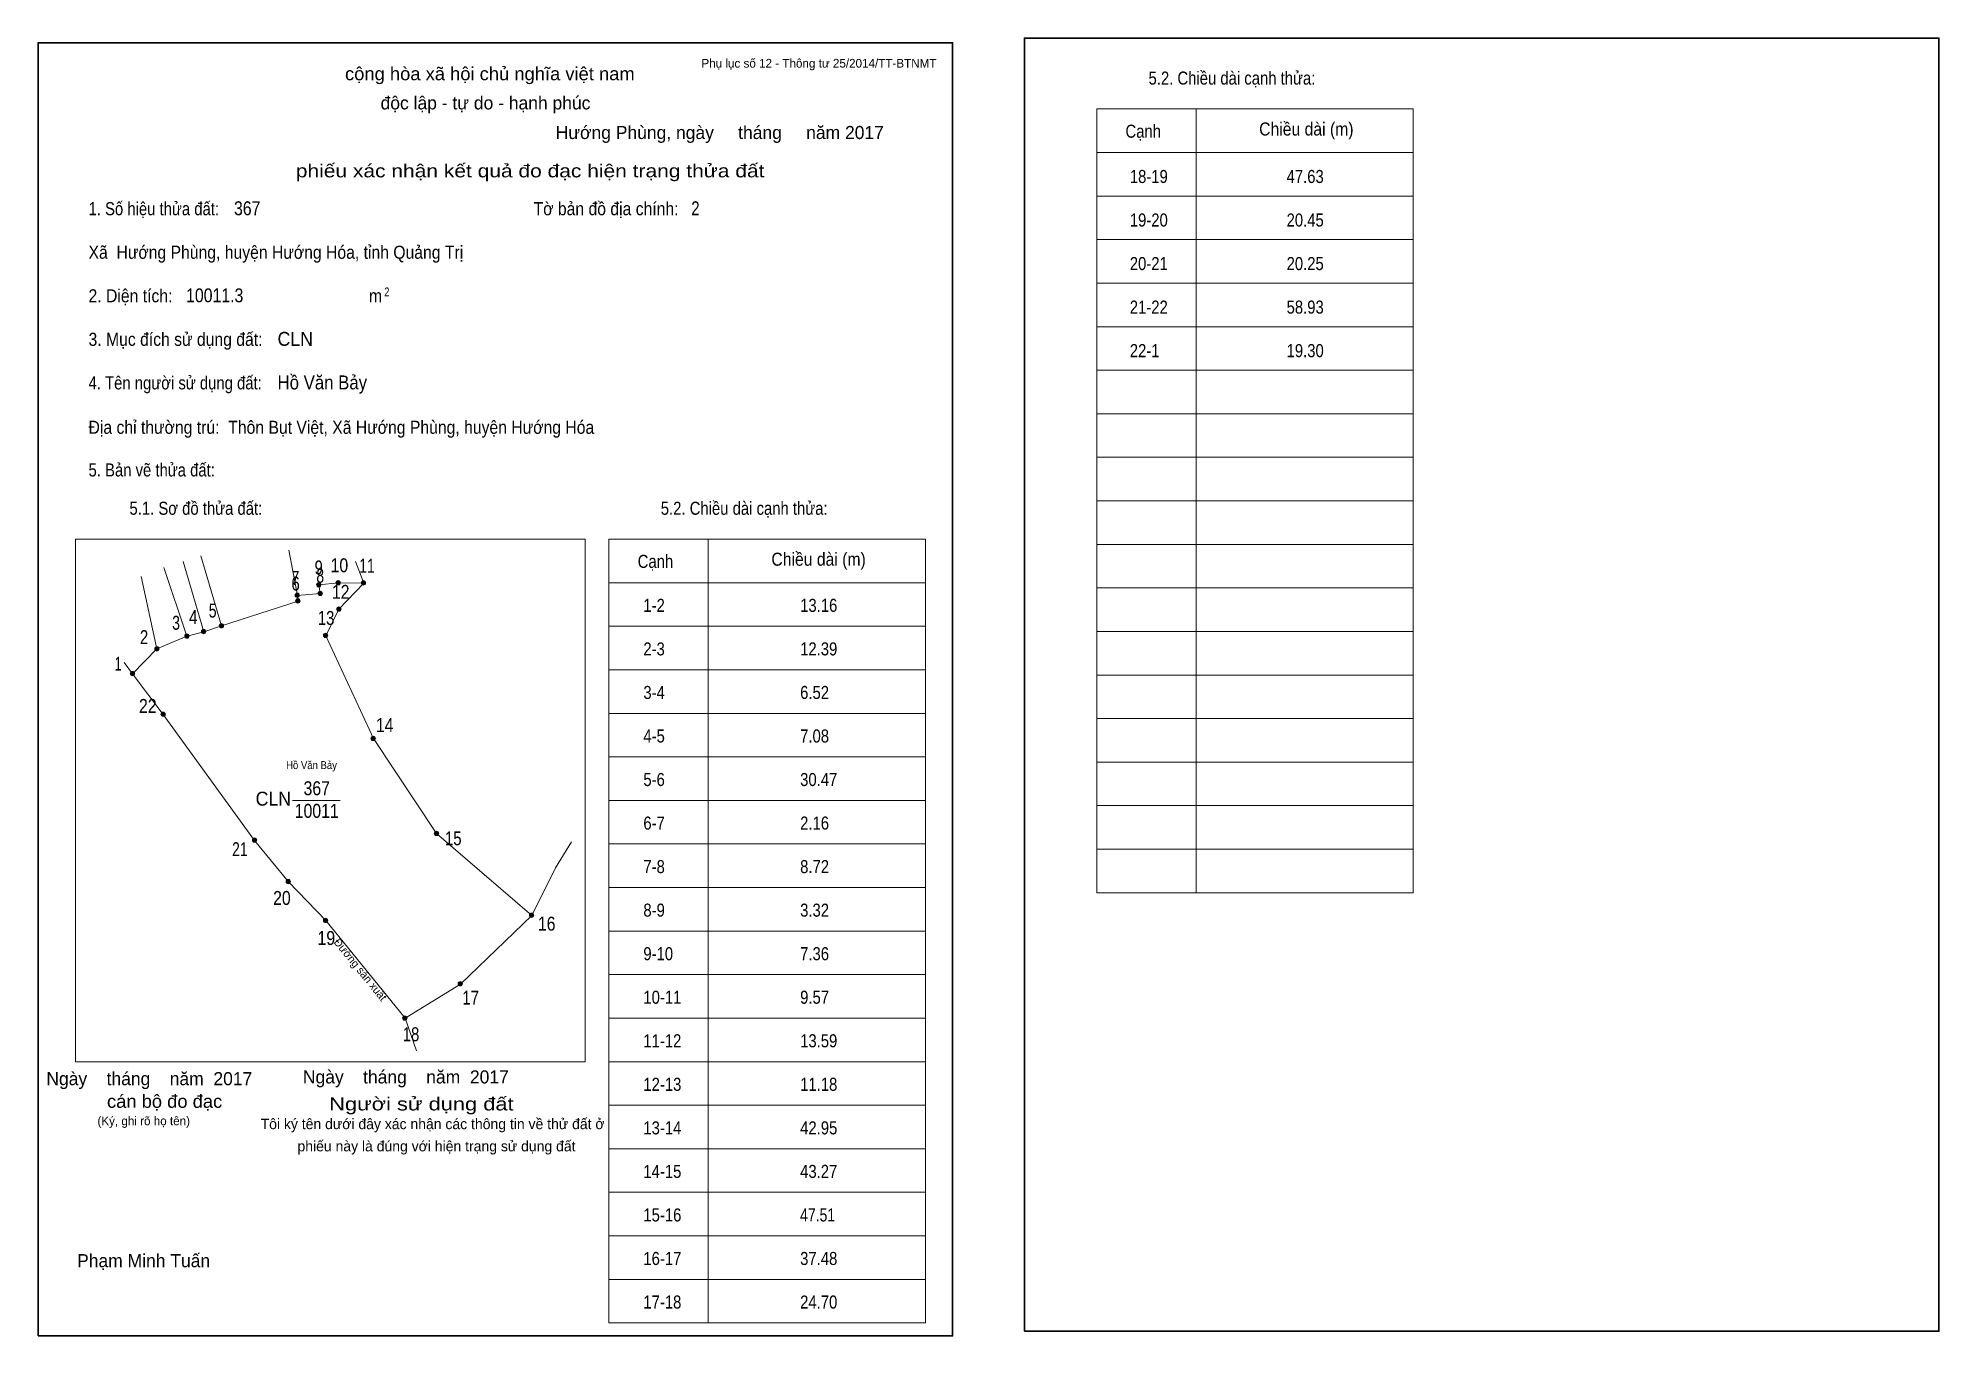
# Model space of a CAD drawing. Header units: centimetres. Extents: x 0 to 43.6, y 0 to 29.8.
import ezdxf
from ezdxf.enums import TextEntityAlignment as Align

# ---------------------------------------------------------------- set-up
doc = ezdxf.new("R2010")
doc.units = ezdxf.units.CM
doc.header["$LTSCALE"] = 0.12
for name, color, linetype in [('30', 7, 'Continuous'), ('34', 7, 'Continuous'), ('62', 7, 'Continuous')]:
    doc.layers.add(name, color=color, linetype=linetype)
for name, color, linetype, lineweight in [('32', 7, 'Continuous', 13), ('33', 7, 'Continuous', 13), ('61', 7, 'Continuous', 13), ('63', 7, 'Continuous', 13)]:
    doc.layers.add(name, color=color, linetype=linetype, lineweight=lineweight)

msp = doc.modelspace()

# ---------------------------------------------------------------- hatches: boundary and pattern name
at = {"layer": '32'}
for points in [[(6.0042, 17.013, 1), (5.9042, 17.013, 1)], [(6.4982, 17.2542, 1), (6.3982, 17.2542, 1)], [(6.5309, 17.0554, 1), (6.4309, 17.0554, 1)], [(6.9418, 17.3003, 1), (6.8418, 17.3003, 1)], [(7.5219, 17.2948, 1), (7.4219, 17.2948, 1)], [(6.0157, 16.8827, 1), (5.9157, 16.8827, 1)], [(6.9576, 16.6948, 1), (6.8576, 16.6948, 1)], [(3.8519, 16.1778, 1), (3.7519, 16.1778, 1)], [(4.2598, 16.3105, 1), (4.1598, 16.3105, 1)], [(2.7792, 15.7802, 1), (2.6792, 15.7802, 1)], [(3.4707, 16.0736, 1), (3.3707, 16.0736, 1)], [(6.6545, 16.0887, 1), (6.5545, 16.0887, 1)], [(2.2185, 15.2129, 1), (2.1185, 15.2129, 1)], [(2.9216, 14.2783, 1), (2.8216, 14.2783, 1)], [(7.7455, 13.7249, 1), (7.6455, 13.7249, 1)], [(5.0211, 11.3884, 1), (4.9211, 11.3884, 1)], [(9.2001, 11.543, 1), (9.1001, 11.543, 1)], [(5.7951, 10.4363, 1), (5.6951, 10.4363, 1)], [(11.3821, 9.6641, 1), (11.2821, 9.6641, 1)], [(6.6545, 9.5429, 1), (6.5545, 9.5429, 1)], [(9.7456, 8.0882, 1), (9.6456, 8.0882, 1)], [(8.4728, 7.3003, 1), (8.3728, 7.3003, 1)]]:
    msp.add_hatch(color=256, dxfattribs=at).paths.add_polyline_path(points)

# ---------------------------------------------------------------- linework, layer by layer
for centre in [(5.9542, 17.013), (6.4482, 17.2542), (6.4809, 17.0554), (6.8918, 17.3003), (7.4719, 17.2948), (5.9657, 16.8827), (6.9076, 16.6948), (3.8019, 16.1778), (4.2098, 16.3105), (2.7292, 15.7802), (3.4207, 16.0736), (6.6045, 16.0887), (2.1685, 15.2129), (2.8716, 14.2783), (7.6955, 13.7249), (4.9711, 11.3884), (9.1501, 11.543), (5.7451, 10.4363), (11.3321, 9.6641), (6.6045, 9.5429), (9.6956, 8.0882), (8.4228, 7.3003)]:
    msp.add_circle(centre, 0.05, dxfattribs=at)
at = {"layer": '33'}
msp.add_line((5.84, 12.3), (6.94, 12.3), dxfattribs=at)
at = {"layer": '61'}
for p, q in [((4.21, 16.31), (3.74, 17.92)), ((5.76, 18.05), (5.96, 17.01)), ((2.89, 17.65), (3.42, 16.07)), ((3.81, 16.17), (3.33, 17.79)), ((7.48, 17.29), (7.29, 17.79)), ((2.37, 17.44), (2.73, 15.78)), ((6.9, 17.3), (6.45, 17.25)), ((7.48, 17.29), (6.9, 17.3)), ((4.21, 16.31), (3.81, 16.17)), ((2.17, 15.21), (2.73, 15.78)), ((1.98, 15.47), (2.17, 15.21)), ((8.43, 7.3), (8.69, 6.55))]:
    msp.add_line(p, q, dxfattribs=at)
for points in [[(6.45, 17.25), (6.48, 17.05), (5.96, 17.01)], [(7.48, 17.29), (6.91, 16.69), (6.61, 16.08), (7.7, 13.72), (9.15, 11.54), (11.34, 9.66)], [(4.21, 16.31), (5.97, 16.88), (5.96, 17.01)], [(2.73, 15.78), (3.42, 16.07), (3.81, 16.17)], [(2.17, 15.21), (2.87, 14.27), (4.97, 11.38), (5.75, 10.43)], [(11.34, 9.66), (11.88, 10.75), (12.25, 11.35)], [(8.43, 7.3), (6.61, 9.54), (5.75, 10.43)], [(11.34, 9.66), (9.7, 8.08), (8.43, 7.3)]]:
    msp.add_lwpolyline(points, dxfattribs=at)
at = {"layer": '63'}
for p, q in [((24.31, 28.18), (31.58, 28.18)), ((24.31, 10.18), (24.31, 28.18)), ((26.59, 10.18), (26.59, 28.18)), ((31.58, 10.18), (31.58, 28.18)), ((24.31, 27.18), (31.58, 27.18)), ((24.31, 26.18), (31.58, 26.18)), ((24.31, 25.18), (31.58, 25.18)), ((24.31, 24.18), (31.58, 24.18)), ((24.31, 23.18), (31.58, 23.18)), ((24.31, 22.18), (31.58, 22.18)), ((24.31, 21.18), (31.58, 21.18)), ((24.31, 20.18), (31.58, 20.18)), ((24.31, 19.18), (31.58, 19.18)), ((0.86, 18.3), (12.56, 18.3)), ((0.86, 6.3), (0.86, 18.3)), ((12.56, 6.3), (12.56, 18.3)), ((13.11, 18.3), (20.38, 18.3)), ((13.11, 0.3), (13.11, 18.3)), ((15.39, 0.3), (15.39, 18.3)), ((20.38, 0.3), (20.38, 18.3)), ((24.31, 18.18), (31.58, 18.18)), ((13.11, 17.3), (20.38, 17.3)), ((24.31, 17.18), (31.58, 17.18)), ((13.11, 16.3), (20.38, 16.3)), ((24.31, 16.18), (31.58, 16.18)), ((13.11, 15.3), (20.38, 15.3)), ((24.31, 15.18), (31.58, 15.18)), ((13.11, 14.3), (20.38, 14.3)), ((24.31, 14.18), (31.58, 14.18)), ((13.11, 13.3), (20.38, 13.3)), ((24.31, 13.18), (31.58, 13.18)), ((13.11, 12.3), (20.38, 12.3)), ((24.31, 12.18), (31.58, 12.18)), ((24.31, 12.18), (31.58, 12.18)), ((13.11, 11.3), (20.38, 11.3)), ((24.31, 11.18), (31.58, 11.18)), ((13.11, 10.3), (20.38, 10.3)), ((24.31, 10.18), (31.58, 10.18)), ((13.11, 9.3), (20.38, 9.3)), ((13.11, 8.3), (20.38, 8.3)), ((13.11, 7.3), (20.38, 7.3)), ((0.86, 6.3), (12.56, 6.3)), ((13.11, 6.3), (20.38, 6.3)), ((13.11, 5.3), (20.38, 5.3)), ((13.11, 4.3), (20.38, 4.3)), ((13.11, 3.3), (20.38, 3.3)), ((13.11, 2.3), (20.38, 2.3)), ((13.11, 2.3), (20.38, 2.3)), ((13.11, 1.3), (20.38, 1.3)), ((13.11, 0.3), (20.38, 0.3))]:
    msp.add_line(p, q, dxfattribs=at)
at = {"layer": '63', "lineweight": 35}
for points in [[(0, 0), (0, 29.7), (21, 29.7), (21, 0)], [(22.65, 0.11), (22.65, 29.81), (43.65, 29.81), (43.65, 0.11)]]:
    msp.add_lwpolyline(points, close=True, dxfattribs=at)

# ---------------------------------------------------------------- texts
at = {"layer": '30'}
for s, width, p in [('18-19', 0.85, (25.07, 26.48)), ('47.63', 0.85, (28.67, 26.48)), ('19-20', 0.85, (25.07, 25.48)), ('20.45', 0.85, (28.67, 25.48)), ('20-21', 0.85, (25.07, 24.48)), ('20.25', 0.85, (28.67, 24.48)), ('21-22', 0.85, (25.07, 23.48)), ('58.93', 0.85, (28.67, 23.48)), ('22-1', 0.85, (25.07, 22.48)), ('19.30', 0.85, (28.67, 22.48)), ('1-2', 0.85, (13.9, 16.63)), ('13.16', 0.85, (17.5, 16.63)), ('2-3', 0.85, (13.9, 15.63)), ('12.39', 0.85, (17.5, 15.63)), ('3-4', 0.85, (13.9, 14.63)), ('6.52', 0.85, (17.5, 14.63)), ('4-5', 0.85, (13.9, 13.63)), ('7.08', 0.85, (17.5, 13.63)), ('5-6', 0.85, (13.9, 12.63)), ('30.47', 0.85, (17.5, 12.63)), ('6-7', 0.85, (13.9, 11.63)), ('2.16', 0.85, (17.5, 11.63)), ('7-8', 0.85, (13.9, 10.63)), ('8.72', 0.85, (17.5, 10.63)), ('8-9', 0.85, (13.9, 9.63)), ('3.32', 0.85, (17.5, 9.63)), ('9-10', 0.85, (13.9, 8.63)), ('7.36', 0.85, (17.5, 8.63)), ('10-11', 0.85, (13.9, 7.63)), ('9.57', 0.85, (17.5, 7.63)), ('11-12', 0.85, (13.9, 6.63)), ('13.59', 0.85, (17.5, 6.63)), ('12-13', 0.85, (13.9, 5.63)), ('11.18', 0.85, (17.5, 5.63)), ('13-14', 0.85, (13.9, 4.63)), ('42.95', 0.85, (17.5, 4.63)), ('14-15', 0.85, (13.9, 3.63)), ('43.27', 0.85, (17.5, 3.63)), ('15-16', 0.85, (13.9, 2.63)), ('47.51', 0.8, (17.5, 2.63)), ('16-17', 0.85, (13.9, 1.63)), ('37.48', 0.85, (17.5, 1.63)), ('17-18', 0.85, (13.9, 0.63)), ('24.70', 0.85, (17.5, 0.63))]:
    msp.add_text(s, height=0.3, dxfattribs=dict(at, width=width)).set_placement(p)
at = {"layer": '32'}
for s, width, p in [('7', 0.75, (5.91, 17.25)), ('9', 0.8, (6.445, 17.49)), ('8', 0.75, (6.48, 17.3)), ('10', 0.85, (6.92, 17.54)), ('11', 0.75, (7.555, 17.53)), ('6', 0.8, (5.915, 17.12)), ('12', 0.85, (6.95, 16.93)), ('4', 0.8, (3.565, 16.35)), ('5', 0.75, (4.01, 16.5)), ('13', 0.8, (6.615, 16.33)), ('2', 0.8, (2.435, 15.89)), ('3', 0.75, (3.17, 16.22)), ('1', 0.65, (1.84, 15.28)), ('22', 0.85, (2.52, 14.31)), ('14', 0.85, (7.96, 13.87)), ('15', 0.8, (9.535, 11.27)), ('21', 0.75, (4.635, 11.02)), ('20', 0.85, (5.6, 9.9)), ('16', 0.85, (11.68, 9.31)), ('19', 0.85, (6.62, 8.98)), ('17', 0.8, (9.935, 7.61)), ('18', 0.8, (8.565, 6.77))]:
    msp.add_text(s, height=0.32, dxfattribs=dict(at, width=width)).set_placement(p, align=Align.CENTER)
at = {"layer": '33', "width": 0.85}
for s, p in [('367', (6.4, 12.42)), ('10011', (6.4, 11.9))]:
    msp.add_text(s, height=0.32, dxfattribs=at).set_placement(p, align=Align.CENTER)
at = {"layer": '33', "width": 0.95}
msp.add_text('CLN', height=0.32, dxfattribs=at).set_placement((5.81, 12.18), align=Align.RIGHT)
at = {"layer": '34'}
for s, width, p in [('367', 0.85, (4.5, 25.74)), ('2', 0.8, (15, 25.74)), ('10011.3', 0.85, (3.4, 23.74)), ('CLN', 0.95, (5.5, 22.74)), ('Hồ Văn Bảy', 0.9, (5.5, 21.74))]:
    msp.add_text(s, height=0.32, dxfattribs=dict(at, width=width)).set_placement(p)
at = {"layer": '62', "width": 0.9}
msp.add_text('Hồ Văn Bảy', height=0.1818, dxfattribs=at).set_placement((6.28, 13.02), align=Align.CENTER)
at = {"layer": '62'}
msp.add_text('Đường sản xuất', height=0.1818, rotation=309.036, dxfattribs=at).set_placement((7.3311, 8.3572), align=Align.CENTER)
at = {"layer": '63'}
for s, height, p in [('Phụ lục số 12 - Thông tư 25/2014/TT-BTNMT', 0.2, (20.63, 29.13)), ('Ngày    tháng    năm  2017', 0.3, (10.81, 5.8)), ('Ngày    tháng    năm  2017', 0.3, (4.92, 5.76)), ('(Ký, ghi rõ họ tên)', 0.2, (3.49, 4.84))]:
    msp.add_text(s, height=height, dxfattribs=at).set_placement(p, align=Align.RIGHT)
at = {"layer": '63', "width": 1.05}
msp.add_text('cộng hòa xã hội chủ nghĩa việt nam', height=0.3, dxfattribs=at).set_placement((10.375, 28.84), align=Align.CENTER)
at = {"layer": '63'}
for s, height, width, p in [('5.2. Chiều dài cạnh thửa:', 0.3, 0.85, (25.5, 28.74)), ('Cạnh', 0.3, 0.85, (24.97, 27.52)), ('Chiều dài (m)', 0.3, 0.9, (28.04, 27.57)), ('1. Số hiệu thửa đất:', 0.3, 0.85, (1.16, 25.74)), ('Tờ bản đồ địa chính:', 0.3, 0.9, (11.38, 25.74)), ('Xã  Hướng Phùng, huyện Hướng Hóa, tỉnh Quảng Trị', 0.3, 0.9, (1.16, 24.74)), ('2. Diện tích:', 0.3, 0.9, (1.16, 23.74)), ('2', 0.2, 0.8, (7.95, 23.88)), ('m', 0.3, 0.9, (7.6, 23.74)), ('3. Mục đích sử dụng đất:', 0.3, 0.9, (1.16, 22.74)), ('4. Tên người sử dụng đất:', 0.3, 0.85, (1.16, 21.74)), ('Địa chỉ thường trú:  Thôn Bụt Việt, Xã Hướng Phùng, huyện Hướng Hóa', 0.3, 0.9, (1.16, 20.72)), ('5. Bản vẽ thửa đất:', 0.3, 0.85, (1.16, 19.74)), ('5.1. Sơ đồ thửa đất:', 0.3, 0.85, (2.1, 18.86)), ('5.2. Chiều dài cạnh thửa:', 0.3, 0.85, (14.3, 18.86)), ('Cạnh', 0.3, 0.85, (13.77, 17.64)), ('Chiều dài (m)', 0.3, 0.9, (16.84, 17.69))]:
    msp.add_text(s, height=height, dxfattribs=dict(at, width=width)).set_placement(p)
for s, height, p in [('độc lập - tự do - hạnh phúc', 0.3, (10.275, 28.17)), ('Hướng Phùng, ngày     tháng     năm 2017', 0.3, (15.655, 27.49)), ('Tôi ký tên dưới đây xác nhận các thông tin về thử đất ở ', 0.24, (9.105, 4.75)), ('phiếu này là đúng với hiện trạng sử dụng đất', 0.24, (9.15, 4.24)), ('Phạm Minh Tuấn', 0.3, (2.425, 1.58))]:
    msp.add_text(s, height=height, dxfattribs=at).set_placement(p, align=Align.CENTER)
for s, width, p in [('phiếu xác nhận kết quả đo đạc hiện trạng thửa đất', 1.2, (16.68, 26.61)), ('cán bộ đo đạc', 1.05, (4.23, 5.24)), ('Người sử dụng đất', 1.25, (10.92, 5.18))]:
    msp.add_text(s, height=0.3, dxfattribs=dict(at, width=width)).set_placement(p, align=Align.RIGHT)

doc.saveas('drawing.dxf')
